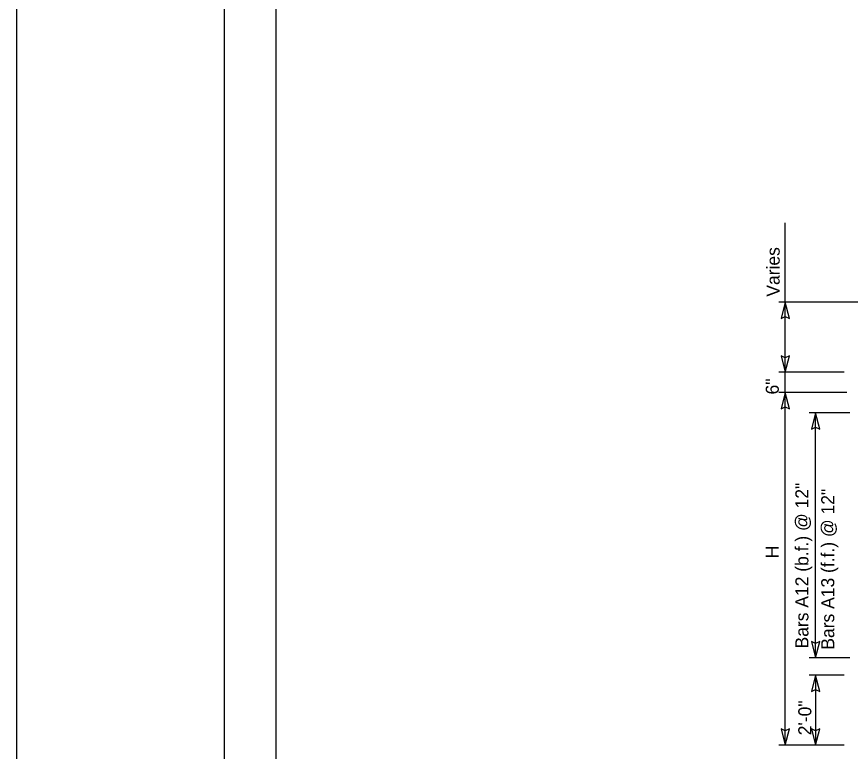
# Model space of a CAD drawing. Extents: x 0 to 36, y 0 to 22.
# Drawn here: x 0 to 8.04, y 3.63 to 10.72 of the extents above; entities that cross this region are included whole.
import ezdxf

# ---------------------------------------------------------------- set-up
doc = ezdxf.new("R2010")
doc.units = 0
for name, color, linetype in [('03-Dimensions', 7, 'Continuous'), ('Level 2', 7, 'Continuous'), ('S_PL_Dimens_PR', 7, 'Continuous'), ('SB_PL_BORDER', 7, 'Continuous'), ('SB_PL_CUTLINE2_PR', 7, 'Continuous'), ('SB_PL_CUTLINE_PR', 7, 'Continuous'), ('SB_PL_SBL4_PR', 7, 'Continuous')]:
    doc.layers.add(name, color=color, linetype=linetype)

# ---------------------------------------------------------------- blocks, each defined once
blk = doc.blocks.new('Arhead')
at = {"layer": 'S_PL_Dimens_PR'}
blk.add_lwpolyline([(0, 0), (-0.1573, 0.0393), (-0.1377, 0), (-0.1573, -0.0393)], close=True, dxfattribs=at)

msp = doc.modelspace()

# ---------------------------------------------------------------- linework, layer by layer
at = {"layer": '03-Dimensions'}
for p, q in [((7.4127, 3.6913), (7.4127, 8.7296)), ((10.6575, 7.9641), (7.3497, 7.9641)), ((7.9797, 7.2891), (7.3497, 7.2891)), ((8.0067, 7.0933), (7.3497, 7.0933)), ((8.0363, 6.8976), (7.6422, 6.8976)), ((7.7052, 4.5351), (7.7052, 6.8976)), ((8.0363, 4.5351), (7.6422, 4.5351)), ((7.9797, 4.3663), (7.6422, 4.3663)), ((7.7052, 4.3663), (7.7052, 3.6913)), ((7.9797, 3.6913), (7.3497, 3.6913)), ((7.9797, 3.6913), (7.6422, 3.6913))]:
    msp.add_line(p, q, dxfattribs=at)
at = {"layer": 'Level 2'}
msp.add_lwpolyline([(2.5, 1.475), (35.5002, 1.475), (35.5002, 21.5001), (2.5, 21.5001)], close=True, dxfattribs=at)
at = {"layer": 'SB_PL_BORDER'}
msp.add_lwpolyline([(35.5002, 21.5001), (2.5, 21.5001), (2.5, 1.475), (0, 0), (0, 22), (36, 22), (36, 0), (0, 0), (2.5, 1.475), (35.5002, 1.475)], close=True, dxfattribs=at)
at = {"layer": 'SB_PL_CUTLINE2_PR'}
msp.add_lwpolyline([(36, 0), (36, 22), (2, 22), (2, 0)], close=True, dxfattribs=at)
at = {"layer": 'SB_PL_CUTLINE_PR'}
for points in [[(0, 22), (36, 22), (36, 0), (0, 0)], [(0.0001, 22), (36, 22), (36, 0.0001), (0.0001, 0.0001)]]:
    msp.add_lwpolyline(points, close=True, dxfattribs=at)
at = {"layer": 'SB_PL_SBL4_PR'}
msp.add_lwpolyline([(2.5, 0.5), (35.5002, 0.5), (35.5002, 21.5001), (2.5, 21.5001)], close=True, dxfattribs=at)

# ---------------------------------------------------------------- block references
at = {"layer": 'S_PL_Dimens_PR'}
for p, rotation in [((7.4127, 7.9641), 90), ((7.4127, 7.2891), -90), ((7.4127, 7.0933), 90), ((7.7052, 6.8976), 90), ((7.7052, 6.8976), 90), ((7.7052, 4.5351), -90), ((7.7052, 4.5351), -90), ((7.7052, 4.3663), 90), ((7.7052, 4.3663), 90), ((7.4127, 3.6913), -90), ((7.4127, 3.6913), -90), ((7.7052, 3.6913), -90), ((7.7052, 3.6913), -90)]:
    msp.add_blockref('Arhead', p, dxfattribs=dict(at, rotation=rotation))

# ---------------------------------------------------------------- texts
at = {"layer": '03-Dimensions'}
for s, p in [(' Varies ', (7.3582, 7.9703)), (' 6" ', (7.3497, 7.0272)), (' Bars A12 (b.f.) @ 12" ', (7.6353, 4.5773)), (' Bars A13 (f.f.) @ 12" ', (7.8847, 4.5656)), (' H ', (7.3497, 5.4465)), (' 2\'-0" ', (7.6636, 3.7401))]:
    msp.add_text(s, height=0.126, rotation=90, dxfattribs=at).set_placement(p)

doc.saveas('drawing.dxf')
